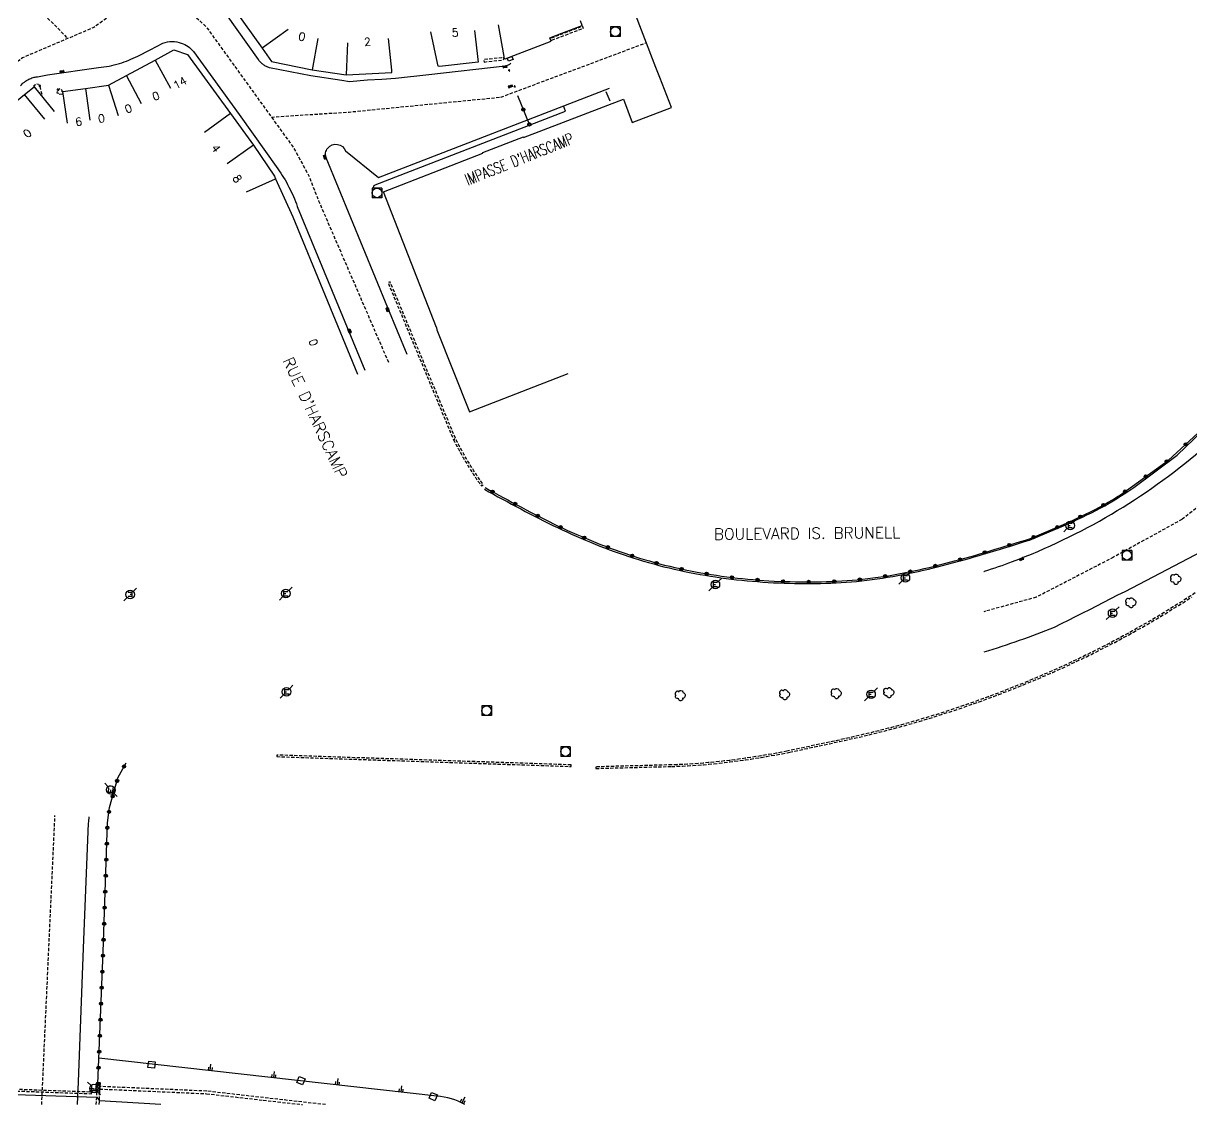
# Model space of a CAD drawing. Header units: millimetres. Extents: x 185000 to 186001, y 128000 to 129000.
# Drawn here: x 185558.1 to 185740.5, y 128000 to 128168.9 of the extents above; entities that cross this region are included whole.
import ezdxf
from ezdxf.enums import TextEntityAlignment as Align

# ---------------------------------------------------------------- set-up
doc = ezdxf.new("R2010")
doc.units = ezdxf.units.MM
doc.linetypes.add('DASHED', pattern=[0.75, 0.5, -0.25])
doc.layers.get('0').update_dxf_attribs({"linetype": 'CONTINUOUS'})
for name, color, linetype in [('W0001', 6, 'DASHED'), ('W0008', 7, 'CONTINUOUS'), ('W0017', 7, 'CONTINUOUS'), ('W0100', 7, 'CONTINUOUS'), ('W0112', 1, 'DASHED'), ('W0211', 2, 'CONTINUOUS'), ('W0300', 7, 'CONTINUOUS'), ('W0322', 7, 'CONTINUOUS'), ('W0334', 7, 'CONTINUOUS'), ('W0400', 7, 'CONTINUOUS'), ('W0420', 7, 'CONTINUOUS'), ('W0471', 7, 'CONTINUOUS'), ('W0700', 7, 'CONTINUOUS'), ('W0989', 7, 'CONTINUOUS'), ('W0991', 7, 'CONTINUOUS'), ('W1102', 7, 'CONTINUOUS')]:
    doc.layers.add(name, color=color, linetype=linetype)
doc.styles.get("Standard").update_dxf_attribs({"font": 'romans.shx', "width": 0.85})

# ---------------------------------------------------------------- blocks, each defined once
blk = doc.blocks.new('t322o')
at = {"color": 0, "linetype": 'Continuous'}
for radius in [0.25, 0.15]:
    blk.add_circle((0, 0), radius, dxfattribs=at)
blk = doc.blocks.new('T471')
for p, q in [((-0.333334, 0.333334), (-0.333334, -0.333334)), ((-0.333334, 0.333334), (0.333334, 0.333334)), ((-0.333334, 0), (0, 0)), ((0.500001, 0.500001), (1.000002, 1.000002)), ((-0.500001, -0.500001), (-1.000002, -1.000002)), ((-0.333334, -0.333334), (0.333334, -0.333334))]:
    blk.add_line(p, q)
blk.add_ellipse((0, 0), major_axis=(0.471405, 0.471405), ratio=1, start_param=5.4977871438, end_param=11.780972451)
blk = doc.blocks.new('T420')
for p, q in [((0.75, 0.75), (-0.75, 0.75)), ((-0.75, 0.75), (-0.75, -0.75)), ((0.75, 0.75), (0.75, -0.75)), ((0.75, -0.75), (-0.75, -0.75))]:
    blk.add_line(p, q)
blk.add_ellipse((0, 0), major_axis=(-0.53, 0.53), ratio=1, start_param=3.926991, end_param=10.210176)
blk = doc.blocks.new('T300')
for p, q in [((-0.8, 0.51), (-0.86, 0.34)), ((-0.86, 0.34), (-0.86, 0.17)), ((-0.86, 0.17), (-0.74, 0.06)), ((-0.69, 0.63), (-0.8, 0.51)), ((-0.8, -0.06), (-0.74, 0.06)), ((-0.74, 0.06), (-0.69, 0.11)), ((-0.57, 0.69), (-0.69, 0.63)), ((-0.46, 0.69), (-0.57, 0.69)), ((-0.29, 0.63), (-0.46, 0.69)), ((-0.29, 0.63), (-0.17, 0.74)), ((-0.23, 0.57), (-0.29, 0.63)), ((-0.17, 0.74), (-0.06, 0.8)), ((-0.06, 0.8), (0.06, 0.8)), ((0.06, 0.8), (0.23, 0.74)), ((0.23, 0.74), (0.34, 0.63)), ((0.34, 0.63), (0.4, 0.51)), ((0.46, 0.46), (0.34, 0.46)), ((0.4, 0.51), (0.4, 0.46)), ((0.57, 0.4), (0.46, 0.46)), ((0.57, 0.4), (0.69, 0.29)), ((0.69, 0.29), (0.74, 0.17)), ((0.74, 0.06), (0.69, -0.17)), ((0.74, 0.17), (0.74, 0.06)), ((-0.8, -0.17), (-0.8, -0.06)), ((-0.8, -0.23), (-0.8, -0.17)), ((-0.74, -0.34), (-0.8, -0.23)), ((-0.69, -0.4), (-0.74, -0.34)), ((-0.51, -0.46), (-0.69, -0.4)), ((-0.4, -0.46), (-0.51, -0.46)), ((-0.4, -0.46), (-0.34, -0.46)), ((-0.34, -0.46), (-0.34, -0.4)), ((-0.34, -0.51), (-0.34, -0.46)), ((-0.29, -0.63), (-0.34, -0.51)), ((-0.17, -0.74), (-0.29, -0.63)), ((-0.06, -0.8), (-0.17, -0.74)), ((0.06, -0.8), (-0.06, -0.8)), ((0.17, -0.74), (0.06, -0.8)), ((0.23, -0.69), (0.17, -0.74)), ((0.29, -0.46), (0.23, -0.46)), ((0.29, -0.63), (0.23, -0.69)), ((0.46, -0.4), (0.29, -0.46)), ((0.34, -0.51), (0.29, -0.63)), ((0.34, -0.51), (0.34, -0.46)), ((0.57, -0.34), (0.46, -0.4)), ((0.63, -0.29), (0.57, -0.34)), ((0.69, -0.17), (0.63, -0.29))]:
    blk.add_line(p, q)
blk = doc.blocks.new('T400')
for p, q in [((-0.15, 0.3), (0.15, 0.3)), ((-0.15, -0.25), (-0.15, 0.3)), ((-0.15, 0.15), (0.15, 0.15)), ((-0.15, 0), (0.15, 0)), ((0.15, 0.3), (0.15, -0.25)), ((-0.15, -0.15), (0.15, -0.15)), ((-0.15, -0.25), (-0.15, -0.3)), ((-0.15, -0.3), (0.15, -0.3)), ((0.15, -0.3), (0.15, -0.25))]:
    blk.add_line(p, q)
blk = doc.blocks.new('t211o')
at = {"color": 0, "linetype": 'Continuous'}
for p, q in [((-0.29, 0.5), (-0.29, 0)), ((0, 1), (0, 0)), ((0.29, 0.5), (0.29, 0))]:
    blk.add_line(p, q, dxfattribs=at)
blk = doc.blocks.new('t112o')
at = {"color": 0, "linetype": 'Continuous'}
for p, q in [((-0.5, 0.5), (0.5, 0.5)), ((-0.5, -0.5), (-0.5, 0.5)), ((0.5, 0.5), (0.5, -0.5)), ((0.5, -0.5), (-0.5, -0.5))]:
    blk.add_line(p, q, dxfattribs=at)

msp = doc.modelspace()

# ---------------------------------------------------------------- linework, layer by layer
at = {"layer": 'W0001', "flags": 128}
for points in [[(185814.71, 128326.84), (185801.76, 128318.34), (185779.19, 128302.97), (185752.4, 128283.34), (185744.33, 128276.19), (185730.64, 128261.43), (185714.42, 128242.59), (185703.92, 128230.57), (185700.88, 128226.92), (185695.55, 128223.11), (185689.77, 128219.76), (185680.18, 128214.74), (185671.35, 128210.48), (185666.02, 128208.35), (185659.63, 128207.28), (185653.84, 128208.65), (185651.86, 128210.93), (185650.04, 128212.6), (185646.59, 128214.86), (185643.85, 128215.32), (185639.28, 128215.16), (185614.17, 128209.68), (185607.32, 128206.03), (185604.88, 128203.29), (185600.32, 128198.72), (185595.3, 128190.81), (185588.75, 128184.27), (185582.02, 128177.49), (185569.08, 128168.21), (185565.13, 128166.53), (185557.97, 128163.49), (185544.58, 128153.14), (185541.23, 128149.79), (185538.03, 128147.21), (185532.71, 128145.68), (185526.7, 128144.86), (185506.87, 128141.99)], [(185466.32, 128221.14), (185505.96, 128209.98), (185512.04, 128208.28), (185516.17, 128206.7), (185527.48, 128201.12), (185542.07, 128192.5), (185551.4, 128182.36), (185556.38, 128175.56), (185560.27, 128171.19), (185563.07, 128168.52), (185564.99, 128166.47)], [(185579.16, 128175.44), (185586.66, 128168.28), (185600.31, 128149.38), (185602.62, 128145.13), (185604.2, 128141.12), (185615.08, 128115.95)], [(185596.81, 128154.23), (185608.95, 128155.01), (185632.66, 128157.33), (185655.37, 128165.83)]]:
    msp.add_lwpolyline(points, dxfattribs=at)
at = {"layer": 'W0001'}
msp.add_lwpolyline([(185808.8, 128160.1), (185783.79, 128133.65), (185763.89, 128113.65), (185749.45, 128099.57), (185739, 128091.39), (185728.31, 128085.48), (185716.26, 128079.24), (185708.09, 128076.98)], dxfattribs=at)
msp.add_lwpolyline([(185560.95, 128000), (185563.02, 128045.17, -0.427351), (185563.02, 128045.17)], format="xyb", dxfattribs=at)
at = {"layer": 'W0008', "flags": 128}
for points in [[(185634.2, 128162.62, -0.046987), (185634, 128162.44, -0.046987), (185633.77, 128162.31, -0.04131), (185633.55, 128162.23, -0.04131), (185633.32, 128162.18), (185621.39, 128160.84), (185616.22, 128160.24), (185614.05, 128160.1), (185611.82, 128159.97), (185608.99, 128159.73), (185607.81, 128159.92), (185602.98, 128160.68), (185596.54, 128161.9, -0.039003), (185596.04, 128162.1, -0.039003), (185595.58, 128162.38, -0.041406), (185595.15, 128162.75, -0.041406), (185594.78, 128163.19), (185589.8, 128170.24, -0.043159)], [(185557.64, 128159.12, -0.049076), (185558.24, 128159.69, -0.049076), (185558.95, 128160.13, -0.041144), (185559.6, 128160.38, -0.041144), (185560.28, 128160.53), (185561.86, 128160.82), (185569.84, 128161.95, 0.024133), (185571.48, 128162.19, 0.024133), (185573.09, 128162.59, 0.022302), (185574.54, 128163.1, 0.022302), (185575.94, 128163.73), (185577.91, 128164.7), (185579.89, 128165.76, -0.084832), (185581.32, 128166.02, -0.084832), (185582.75, 128165.78, -0.068347), (185583.8, 128165.26, -0.068347), (185584.66, 128164.46), (185591.77, 128154.6), (185597.81, 128146.15, -0.017258), (185598.73, 128144.76, -0.017258), (185599.55, 128143.3, -0.017118), (185600.26, 128141.81, -0.017118), (185600.86, 128140.27), (185608.89, 128120.75), (185611.41, 128114.68)], [(185708.17, 128083.29, 0.008259), (185712.54, 128084.8, 0.08645), (185741.92, 128102.16, 0.0268), (185748.56, 128107.85), (185778.24, 128136.28), (185778.32, 128141.91), (185803.25, 128165.88)], [(185618.04, 128117.12), (185615.02, 128124.43), (185605.35, 128147.83, -0.125928), (185605.29, 128148.63, -0.125928), (185605.61, 128149.36, -0.270826), (185607.13, 128149.96, -0.270826), (185608.4, 128148.93), (185613.54, 128144.8), (185649.63, 128158.74)], [(185837.51, 128143.5), (185817.62, 128134.85, 0.025), (185809.42, 128130.74, 0.0217), (185790.63, 128118.75), (185772.7, 128105.42, -0.007), (185761.08, 128097.08, -0.004), (185754.33, 128092.53), (185754.11, 128092.82, -0.0091), (185719.03, 128074.52, -0.02154), (185708.09, 128070.65)], [(185708.07, 128083.26, 0.000193), (185708.17, 128083.29)]]:
    msp.add_lwpolyline(points, format="xyb", dxfattribs=at)
at = {"layer": 'W0008'}
msp.add_lwpolyline([(185566.56, 128000), (185566.69, 128003.55), (185567.5, 128024.46), (185568.28, 128043.93, -0.010251), (185568.37, 128044.94)], format="xyb", dxfattribs=at)
at = {"layer": 'W0008', "flags": 128}
msp.add_lwpolyline([(185551.96, 128001.73), (185569.55, 128001.18), (185569.96, 128000.59)], dxfattribs=at)
at = {"layer": 'W0008'}
msp.add_lwpolyline([(185579.55, 128000), (185569.96, 128000.59)], dxfattribs=at)
at = {"layer": 'W0017'}
msp.add_line((185649.05, 128158.21), (185649.67, 128156.75), dxfattribs=at)
at = {"layer": 'W0017', "flags": 128}
msp.add_lwpolyline([(185612.92, 128142.95, -0.129753), (185612.8, 128143.15, -0.129753), (185612.8, 128143.37, -0.110479), (185612.88, 128143.54, -0.110479), (185613.03, 128143.66), (185642.72, 128155.12), (185642.43, 128156)], format="xyb", dxfattribs=at)
at = {"layer": 'W0100', "flags": 128}
msp.add_lwpolyline([(185659.3, 128155.72), (185657.49, 128160.38), (185656.87, 128161.98), (185653.13, 128171.58), (185651.61, 128175.92), (185666.67, 128180.62), (185666.7, 128180.52), (185667.38, 128180.73), (185668.34, 128181.01), (185666.88, 128185.99), (185666.37, 128185.68), (185663.17, 128197.47), (185663.67, 128197.6), (185662.37, 128202.54), (185662.81, 128202.65), (185662.51, 128203.68), (185691.08, 128211.24, -0.06127), (185691.03, 128212.25, -0.06127), (185691.23, 128213.25, -0.059234), (185691.65, 128214.13, -0.059234), (185692.26, 128214.9), (185692, 128215.8), (185699.84, 128218.06)], format="xyb", dxfattribs=at)
for points in [[(185591.03, 128171.06), (185595.37, 128164.99), (185596.82, 128162.92), (185603.21, 128161.58), (185608.47, 128160.8), (185615.65, 128161.17), (185615.61, 128161.53), (185615.13, 128166.51)], [(185632.22, 128168.62), (185633.09, 128163.69), (185633.14, 128163.4), (185633.32, 128163.32), (185640.5, 128166.06), (185640.31, 128166.58), (185642.18, 128167.3), (185645.33, 128168.5), (185645.08, 128169.27)], [(185628.54, 128167.76), (185629.11, 128162.8), (185623.05, 128162.1), (185622.84, 128162.18), (185622.74, 128162.65), (185621.72, 128167.55)], [(185564.96, 128153.25), (185564.25, 128158.2), (185567.78, 128158.7), (185571.36, 128159.22), (185574.18, 128160.72), (185578.68, 128163.12), (185581.57, 128164.72), (185583.73, 128164), (185590.41, 128154.76), (185594.01, 128149.81), (185597.28, 128144.98), (185597.46, 128144.6), (185600.19, 128138.62), (185610.26, 128114.05)], [(185545.55, 128140.11), (185543.22, 128145.58), (185543.4, 128145.88), (185552.84, 128153.36), (185558.29, 128157.77), (185559.76, 128158.96), (185562.9, 128155.08)], [(185614.32, 128142.54), (185629.85, 128148.56), (185629.83, 128148.68), (185636.18, 128151.14), (185636.21, 128151.04), (185651.78, 128157), (185653.17, 128153.36), (185659.3, 128155.74)], [(185622.59, 128121.36), (185622.64, 128120.97), (185627.73, 128108.21), (185643.18, 128114.2)]]:
    msp.add_lwpolyline(points, dxfattribs=at)
msp.add_lwpolyline([(185634.39, 128163.7), (185634.58, 128163.23), (185633.83, 128162.94), (185633.64, 128163.4)], close=True, dxfattribs=at)
at = {"layer": 'W0112', "flags": 128}
for points in [[(185645, 128168.38), (185645.04, 128168.26), (185641.27, 128166.83), (185640.35, 128166.48)], [(185645.33, 128168.5), (185645.5, 128168.05), (185641.4, 128166.5), (185640.47, 128166.15)], [(185559.76, 128158.96), (185559.78, 128159.2), (185559.92, 128159.21), (185559.94, 128159.29), (185560.16, 128159.42), (185560.43, 128159.36), (185560.57, 128159.16), (185560.51, 128159.02), (185560.65, 128158.97), (185561.06, 128157.35)], [(185564.25, 128158.2), (185564.12, 128158.19), (185564.15, 128158.33), (185564.01, 128158.54), (185563.76, 128158.61), (185563.55, 128158.46), (185563.54, 128158.33), (185563.38, 128158.37), (185563.31, 128158.02), (185563.71, 128157.93), (185563.68, 128157.78), (185564.3, 128157.85)]]:
    msp.add_lwpolyline(points, dxfattribs=at)
msp.add_lwpolyline([(185630.04, 128162.82), (185632.84, 128163.14), (185633.16, 128163.24), (185633.06, 128163.58), (185632.77, 128163.49), (185630, 128163.18)], close=True, dxfattribs=at)
for points in [[(185633.96, 128161.39, 1.023033), (185633.89, 128161.58, 0.977486)], [(185560.7, 128158.98, 1.023033), (185560.63, 128159.16, 0.977486)], [(185563.49, 128158.38, 1.023033), (185563.41, 128158.57, 0.977486)], [(185634.84, 128158.89, 1.023033), (185634.77, 128159.07, 0.977486)], [(185625.26, 128103.83, 0.003258), (185625.58, 128103.2, 0.003258), (185625.91, 128102.58, 0.016228), (185627.67, 128099.53, 0.016228), (185629.62, 128096.61), (185629.91, 128096.82, -0.016228), (185627.97, 128099.72, -0.016228), (185626.22, 128102.74, -0.003258), (185625.9, 128103.37, -0.003258), (185625.58, 128103.99), (185625.26, 128103.83), (185625.59, 128103.97), (185615.35, 128128.51), (185615.03, 128128.37)]]:
    msp.add_lwpolyline(points, format="xyb", close=True, dxfattribs=at)
at = {"layer": 'W0112'}
for points in [[(185741.09, 128079.9), (185740.4, 128079.46), (185739.71, 128079.02), (185739.02, 128078.59), (185738.33, 128078.16), (185737.63, 128077.73), (185736.94, 128077.3), (185736.24, 128076.87), (185735.54, 128076.45), (185734.84, 128076.03), (185734.14, 128075.62), (185733.43, 128075.21), (185732.72, 128074.8), (185732.01, 128074.4), (185731.29, 128073.99), (185730.57, 128073.59), (185729.85, 128073.2), (185729.12, 128072.8), (185728.39, 128072.42), (185727.66, 128072.03), (185726.92, 128071.65), (185726.19, 128071.28), (185725.45, 128070.9), (185724.71, 128070.54), (185723.97, 128070.17), (185723.22, 128069.81), (185722.48, 128069.45), (185721.73, 128069.1), (185720.98, 128068.75), (185720.23, 128068.41), (185719.47, 128068.07), (185718.72, 128067.73), (185717.96, 128067.4), (185717.2, 128067.07), (185716.44, 128066.74), (185715.68, 128066.42), (185714.91, 128066.1), (185714.15, 128065.79), (185713.38, 128065.48), (185712.61, 128065.17), (185711.84, 128064.87), (185711.07, 128064.57), (185710.3, 128064.27), (185709.53, 128063.98), (185708.77, 128063.7), (185708, 128063.42), (185707.23, 128063.14), (185706.46, 128062.86), (185705.69, 128062.59), (185704.92, 128062.33), (185704.15, 128062.06), (185703.37, 128061.8), (185702.6, 128061.55), (185701.82, 128061.3), (185701.04, 128061.05), (185700.26, 128060.8), (185699.48, 128060.56), (185698.7, 128060.33), (185697.92, 128060.09), (185697.13, 128059.87), (185696.35, 128059.64), (185695.56, 128059.42), (185694.78, 128059.2), (185693.99, 128058.99), (185693.2, 128058.78), (185692.43, 128058.59), (185691.66, 128058.39), (185690.89, 128058.2), (185690.12, 128058.01), (185689.34, 128057.83), (185688.57, 128057.65), (185687.8, 128057.47), (185687.02, 128057.29), (185686.25, 128057.12), (185685.47, 128056.94), (185684.69, 128056.77), (185683.92, 128056.6), (185683.14, 128056.44), (185682.36, 128056.27), (185681.59, 128056.11), (185680.81, 128055.95), (185680.03, 128055.78), (185679.25, 128055.62), (185678.48, 128055.44), (185677.72, 128055.28), (185677.32, 128055.2), (185676.51, 128055.04), (185675.7, 128054.89), (185674.89, 128054.75), (185674.07, 128054.61), (185673.26, 128054.47), (185672.45, 128054.34), (185671.63, 128054.21), (185670.81, 128054.09), (185670, 128053.98), (185669.18, 128053.87), (185668.36, 128053.76), (185667.54, 128053.67), (185666.72, 128053.57), (185665.9, 128053.49), (185665.08, 128053.41), (185664.26, 128053.34), (185663.44, 128053.27), (185662.62, 128053.22), (185661.8, 128053.17), (185660.98, 128053.12), (185660.15, 128053.09), (185659.33, 128053.06), (185647.48, 128052.75), (185647.49, 128052.5), (185659.34, 128052.81), (185660.16, 128052.84), (185660.99, 128052.87), (185661.81, 128052.92), (185662.64, 128052.97), (185663.46, 128053.02), (185664.28, 128053.09), (185665.11, 128053.16), (185665.93, 128053.24), (185666.75, 128053.33), (185667.57, 128053.42), (185668.39, 128053.52), (185669.21, 128053.62), (185670.03, 128053.73), (185670.85, 128053.85), (185671.67, 128053.97), (185672.48, 128054.09), (185673.3, 128054.23), (185674.12, 128054.36), (185674.93, 128054.5), (185675.74, 128054.65), (185676.56, 128054.8), (185677.37, 128054.95), (185677.77, 128055.03), (185678.54, 128055.19), (185679.31, 128055.38), (185680.08, 128055.54), (185680.86, 128055.7), (185681.64, 128055.86), (185682.41, 128056.03), (185683.19, 128056.19), (185683.97, 128056.36), (185684.75, 128056.53), (185685.52, 128056.7), (185686.3, 128056.87), (185687.08, 128057.05), (185687.85, 128057.22), (185688.63, 128057.4), (185689.4, 128057.58), (185690.17, 128057.77), (185690.95, 128057.96), (185691.72, 128058.15), (185692.49, 128058.34), (185693.26, 128058.54), (185694.05, 128058.75), (185694.84, 128058.96), (185695.63, 128059.18), (185696.42, 128059.4), (185697.2, 128059.63), (185697.99, 128059.85), (185698.77, 128060.09), (185699.55, 128060.32), (185700.33, 128060.56), (185701.12, 128060.81), (185701.89, 128061.06), (185702.67, 128061.31), (185703.45, 128061.57), (185704.22, 128061.83), (185705, 128062.09), (185705.77, 128062.36), (185706.54, 128062.63), (185707.32, 128062.9), (185708.08, 128063.18), (185708.85, 128063.46), (185709.62, 128063.75), (185710.39, 128064.04), (185711.16, 128064.34), (185711.93, 128064.64), (185712.7, 128064.94), (185713.47, 128065.25), (185714.24, 128065.56), (185715.01, 128065.87), (185715.77, 128066.19), (185716.54, 128066.51), (185717.3, 128066.84), (185718.06, 128067.17), (185718.82, 128067.5), (185719.57, 128067.84), (185720.33, 128068.18), (185721.08, 128068.53), (185721.83, 128068.88), (185722.58, 128069.23), (185723.33, 128069.59), (185724.08, 128069.95), (185724.82, 128070.31), (185725.56, 128070.68), (185726.3, 128071.05), (185727.04, 128071.43), (185727.77, 128071.81), (185728.51, 128072.19), (185729.24, 128072.58), (185729.97, 128072.98), (185730.69, 128073.37), (185731.42, 128073.77), (185732.14, 128074.18), (185732.85, 128074.58), (185733.56, 128074.99), (185734.26, 128075.4), (185734.97, 128075.82), (185735.67, 128076.24), (185736.37, 128076.66), (185737.07, 128077.09), (185737.76, 128077.51), (185738.46, 128077.94), (185739.15, 128078.38), (185739.84, 128078.81), (185740.53, 128079.25)], [(185570.08, 128002.84), (185570.12, 128003.4), (185569.87, 128003.41), (185569.81, 128002.42), (185568.49, 128002.47), (185568.47, 128001.96), (185553.57, 128002.5), (185553.59, 128003), (185552.28, 128003.04), (185552.29, 128004.04), (185552.04, 128004.04), (185552.03, 128003.63), (185541.99, 128003.88), (185541.98, 128003.63), (185552.03, 128003.38), (185552.02, 128002.8), (185553.33, 128002.76), (185553.31, 128002.26), (185568.71, 128001.71), (185568.73, 128002.21), (185570.04, 128002.16), (185570.08, 128002.84)], [(185569.5, 128003.12), (185569.52, 128001.97), (185569.43, 128000)], [(185569.93, 128000), (185570.02, 128001.96), (185570, 128003.12), (185569.5, 128003.12)], [(185605.29, 128000), (185595.59, 128001.09), (185586.72, 128002.11), (185570.01, 128002.84)]]:
    msp.add_lwpolyline(points, dxfattribs=at)
msp.add_lwpolyline([(185597.67, 128054.34), (185643.62, 128052.81), (185643.62, 128053.06), (185597.68, 128054.59)], close=True, dxfattribs=at)
msp.add_lwpolyline([(185570.01, 128002.44), (185586.69, 128001.71), (185595.55, 128000.69), (185601.69, 128000, -0.135374)], format="xyb", dxfattribs=at)
at = {"layer": 'W0211'}
msp.add_lwpolyline([(185627.01, 128000, 0.119905), (185622.67, 128001.32), (185569.89, 128007.26)], format="xyb", dxfattribs=at)
at = {"layer": 'W0322', "flags": 128}
for points in [[(185637.11, 128153.07), (185635.31, 128157.54)], [(185630.2, 128096.36), (185630.9, 128095.97), (185631.61, 128095.59), (185632.32, 128095.2), (185633.03, 128094.81), (185633.73, 128094.43), (185634.44, 128094.04), (185635.15, 128093.66), (185635.87, 128093.28), (185636.58, 128092.9), (185637.29, 128092.53), (185638.01, 128092.16), (185638.73, 128091.79), (185639.45, 128091.43), (185640.17, 128091.07), (185640.89, 128090.71), (185641.62, 128090.36), (185642.34, 128090.02), (185643.07, 128089.68), (185643.8, 128089.35), (185644.53, 128089.03), (185645.27, 128088.7), (185646, 128088.39), (185646.74, 128088.08), (185647.49, 128087.78), (185648.23, 128087.48), (185648.98, 128087.19), (185649.73, 128086.91), (185650.48, 128086.63), (185651.24, 128086.36), (185652, 128086.1), (185652.76, 128085.85), (185653.52, 128085.6), (185654.28, 128085.36), (185655.05, 128085.13), (185655.84, 128084.9), (185656.64, 128084.68), (185657.43, 128084.47), (185658.23, 128084.26), (185659.03, 128084.07), (185659.83, 128083.88), (185660.63, 128083.7), (185661.44, 128083.53), (185662.25, 128083.36), (185663.06, 128083.21), (185663.87, 128083.06), (185664.68, 128082.92), (185665.5, 128082.79), (185666.31, 128082.66), (185667.13, 128082.54), (185667.95, 128082.43), (185668.77, 128082.33), (185669.59, 128082.23), (185670.41, 128082.15), (185671.23, 128082.07), (185672.05, 128081.99), (185672.87, 128081.92), (185673.7, 128081.86), (185674.52, 128081.81), (185675.35, 128081.76), (185676.17, 128081.72), (185677, 128081.69), (185677.82, 128081.67), (185678.65, 128081.65), (185679.47, 128081.63), (185680.28, 128081.63), (185681.09, 128081.63), (185681.89, 128081.63), (185682.7, 128081.65), (185683.5, 128081.67), (185684.31, 128081.7), (185685.11, 128081.74), (185685.91, 128081.78), (185686.71, 128081.83), (185687.51, 128081.9), (185688.31, 128081.97), (185689.12, 128082.05), (185689.93, 128082.15), (185690.74, 128082.25), (185691.55, 128082.36), (185692.35, 128082.48), (185693.16, 128082.6), (185693.96, 128082.74), (185694.76, 128082.88), (185695.56, 128083.04), (185696.36, 128083.19), (185697.16, 128083.36), (185697.96, 128083.53), (185698.75, 128083.71), (185699.55, 128083.9), (185700.34, 128084.09), (185701.14, 128084.28), (185701.93, 128084.48), (185702.72, 128084.69), (185703.51, 128084.9), (185704.31, 128085.11), (185705.1, 128085.33), (185705.89, 128085.56), (185706.68, 128085.78), (185707.46, 128086.01), (185708.25, 128086.24), (185709.04, 128086.48), (185709.83, 128086.72), (185710.62, 128086.96), (185711.4, 128087.2), (185712.19, 128087.44), (185712.98, 128087.68), (185713.77, 128087.93), (185714.55, 128088.17), (185715.34, 128088.42), (185720.49, 128090.58), (185721.21, 128090.91), (185721.92, 128091.23), (185722.63, 128091.56), (185723.34, 128091.9), (185724.05, 128092.24), (185724.75, 128092.59), (185725.45, 128092.94), (185726.14, 128093.3), (185726.83, 128093.68), (185727.51, 128094.07), (185728.16, 128094.46), (185728.81, 128094.86), (185729.41, 128095.24), (185736.89, 128100.63), (185743.49, 128106.69)]]:
    msp.add_lwpolyline(points, dxfattribs=at)
at = {"layer": 'W0322'}
msp.add_lwpolyline([(185569.73, 128003.27), (185570.55, 128023.87), (185571.24, 128044.01), (185571.53, 128046.39), (185572.85, 128051.03), (185574.12, 128053.39)], dxfattribs=at)
at = {"layer": 'W0334', "flags": 128}
msp.add_lwpolyline([(185630.08, 128096.11), (185630.79, 128095.72), (185631.49, 128095.33), (185632.2, 128094.94), (185632.91, 128094.56), (185633.62, 128094.17), (185634.32, 128093.79), (185635.03, 128093.41), (185635.75, 128093.03), (185636.46, 128092.65), (185637.17, 128092.27), (185637.89, 128091.9), (185638.61, 128091.54), (185639.33, 128091.17), (185640.05, 128090.81), (185640.77, 128090.46), (185641.5, 128090.11), (185642.22, 128089.77), (185642.95, 128089.43), (185643.68, 128089.1), (185644.41, 128088.77), (185645.15, 128088.45), (185645.89, 128088.13), (185646.63, 128087.83), (185647.37, 128087.52), (185648.11, 128087.23), (185648.86, 128086.94), (185649.61, 128086.65), (185650.36, 128086.38), (185651.12, 128086.11), (185651.88, 128085.85), (185652.64, 128085.59), (185653.4, 128085.35), (185654.16, 128085.11), (185654.93, 128084.88), (185655.72, 128084.65), (185656.52, 128084.43), (185657.31, 128084.21), (185658.11, 128084.01), (185658.91, 128083.81), (185659.71, 128083.63), (185660.52, 128083.45), (185661.32, 128083.27), (185662.13, 128083.11), (185662.94, 128082.95), (185663.75, 128082.81), (185664.56, 128082.66), (185665.38, 128082.53), (185666.19, 128082.41), (185667.01, 128082.29), (185667.83, 128082.18), (185668.65, 128082.08), (185669.47, 128081.98), (185670.29, 128081.89), (185671.11, 128081.81), (185671.93, 128081.74), (185672.75, 128081.67), (185673.58, 128081.61), (185674.4, 128081.56), (185675.23, 128081.51), (185676.05, 128081.47), (185676.88, 128081.44), (185677.7, 128081.41), (185678.53, 128081.39), (185679.35, 128081.38), (185680.16, 128081.37), (185680.97, 128081.37), (185681.77, 128081.38), (185682.58, 128081.39), (185683.38, 128081.41), (185684.19, 128081.44), (185684.99, 128081.48), (185685.79, 128081.53), (185686.59, 128081.58), (185687.39, 128081.64), (185688.19, 128081.71), (185689, 128081.8), (185689.81, 128081.89), (185690.62, 128081.99), (185691.43, 128082.1), (185692.23, 128082.22), (185693.04, 128082.35), (185693.84, 128082.49), (185694.64, 128082.63), (185695.44, 128082.78), (185696.24, 128082.94), (185697.04, 128083.1), (185697.84, 128083.28), (185698.63, 128083.46), (185699.43, 128083.64), (185700.22, 128083.83), (185701.02, 128084.03), (185701.81, 128084.23), (185702.6, 128084.43), (185703.39, 128084.64), (185704.19, 128084.86), (185704.98, 128085.08), (185705.77, 128085.3), (185706.56, 128085.53), (185707.35, 128085.76), (185708.13, 128085.99), (185708.92, 128086.22), (185709.71, 128086.46), (185710.5, 128086.7), (185711.29, 128086.94), (185712.07, 128087.18), (185712.86, 128087.43), (185713.65, 128087.67), (185714.43, 128087.92), (185715.22, 128088.16), (185720.61, 128090.43), (185721.33, 128090.75), (185722.04, 128091.08), (185722.75, 128091.41), (185723.46, 128091.74), (185724.17, 128092.08), (185724.87, 128092.43), (185725.57, 128092.78), (185726.26, 128093.15), (185726.94, 128093.52), (185727.62, 128093.91), (185728.28, 128094.3), (185728.93, 128094.7), (185729.58, 128095.11), (185730.22, 128095.53), (185730.86, 128095.95), (185731.5, 128096.37), (185738.26, 128101.4), (185747.51, 128110.32)], dxfattribs=at)
at = {"layer": 'W0700', "flags": 128}
msp.add_lwpolyline([(185622.59, 128121.36), (185614.32, 128142.54)], dxfattribs=at)
at = {"layer": 'W1102'}
for p, q in [((185599.44, 128167.88), (185595.37, 128164.99)), ((185604.09, 128166.5), (185603.21, 128161.58)), ((185608.71, 128165.8), (185608.47, 128160.8)), ((185578.68, 128163.12), (185581.07, 128158.73)), ((185576.53, 128156.3), (185574.18, 128160.72)), ((185561.44, 128153.89), (185558.29, 128157.77)), ((185567.78, 128158.7), (185568.49, 128153.75)), ((185571.36, 128159.22), (185572.91, 128154.46)), ((185590.41, 128154.76), (185586.36, 128151.82)), ((185594.01, 128149.81), (185589.92, 128146.94)), ((185592.91, 128142.52), (185597.46, 128144.6))]:
    msp.add_line(p, q, dxfattribs=at)

# ---------------------------------------------------------------- block references
at = {"layer": 'W0112'}
for p, rotation in [((185578.1, 128006.24), 173.5778744545091), ((185601.43, 128003.74), 156.9450244513591), ((185622.1, 128001.26), 156.9450244513591)]:
    msp.add_blockref('t112o', p, dxfattribs=dict(at, rotation=rotation))
at = {"layer": 'W0211'}
for p, rotation in [((185587.21, 128005.31), 353.5778744545091), ((185597.14, 128004.19), 353.5778744545091), ((185607.08, 128003.07), 353.5778744545091), ((185617.02, 128001.95), 353.5778744545091), ((185626.54, 128000.26), 332.3710112172398)]:
    msp.add_blockref('t211o', p, dxfattribs=dict(at, rotation=rotation))
at = {"layer": 'W0300'}
for p in [(185738.08, 128082.04), (185731.07, 128078.36), (185677, 128064.01), (185685.07, 128064.19), (185693.28, 128064.32), (185660.71, 128063.86)]:
    msp.add_blockref('T300', p, dxfattribs=at)
at = {"layer": 'W0322'}
for p, rotation in [((185636.17, 128155.39), 111.88143191875), ((185637.11, 128153.07), 111.88143191875), ((185739.59, 128103.11), 42.5572373137305), ((185736.62, 128100.44), 35.80117905069874), ((185733.38, 128098.1), 35.80117905069874), ((185631.36, 128095.73), 331.2228250568763), ((185730.14, 128095.76), 35.80117905069874), ((185634.87, 128093.81), 331.7377455750494), ((185726.75, 128093.64), 28.63326686454372), ((185638.41, 128091.95), 332.8945885606158), ((185723.18, 128091.82), 25.24468392461215), ((185642, 128090.18), 334.6915703241305), ((185719.54, 128090.18), 22.76074146788603), ((185645.65, 128088.54), 336.8849104577974), ((185715.85, 128088.63), 22.76074146788603), ((185649.36, 128087.05), 339.3385687376643), ((185712.05, 128087.39), 17.1216509560229), ((185653.13, 128085.73), 342.0622801737576), ((185656.97, 128084.59), 345.0421337905274), ((185704.37, 128085.13), 15.48298730578746), ((185708.22, 128086.23), 16.41156295402726), ((185660.85, 128083.65), 347.9591475503613), ((185664.78, 128082.9), 350.7294965086055), ((185696.6, 128083.24), 11.7109619286069), ((185700.5, 128084.13), 13.85952582632544), ((185668.74, 128082.33), 352.8328025054989), ((185672.72, 128081.94), 355.3406192665529), ((185676.71, 128081.7), 357.7235334338659), ((185680.71, 128081.63), 0.007104249672022976), ((185684.71, 128081.72), 2.63652435830811), ((185688.7, 128082.01), 5.847761224869163), ((185692.67, 128082.53), 9.041062831958245), ((185573.8, 128052.8), 61.7805055752771), ((185572.72, 128050.56), 74.0789743638484), ((185572.03, 128048.16), 74.0789743638484), ((185571.45, 128045.73), 83.14683938440889), ((185571.21, 128043.24), 88.02748156866441), ((185571.13, 128040.75), 88.02748156866441), ((185571.04, 128038.25), 88.02748156866441), ((185570.95, 128035.75), 88.02748156866441), ((185570.87, 128033.25), 88.02748156866441), ((185570.78, 128030.75), 88.02748156866441), ((185570.7, 128028.25), 88.02748156866441), ((185570.61, 128025.75), 88.02748156866441), ((185570.52, 128023.26), 87.7318155435628), ((185570.42, 128020.76), 87.7318155435628), ((185570.32, 128018.26), 87.7318155435628), ((185570.22, 128015.76), 87.7318155435628), ((185570.13, 128013.26), 87.7318155435628), ((185570.03, 128010.77), 87.7318155435628), ((185569.93, 128008.27), 87.7318155435628), ((185569.83, 128005.77), 87.7318155435628), ((185569.73, 128003.27), 87.7318155435628)]:
    msp.add_blockref('t322o', p, dxfattribs=dict(at, rotation=rotation))
at = {"layer": 'W0400'}
for p, rotation in [((185564.15, 128161.33), 97.42620145855297), ((185633.28, 128162.07), 277.7208918573044), ((185634.11, 128159.02), 291.4893572093862), ((185605.17, 128147.99), 17.81200298919767), ((185614.97, 128124.13), 197.9778385586685), ((185609.02, 128120.82), 22.57010931228864), ((185713.96, 128085.19), 114.3453974484051)]:
    msp.add_blockref('T400', p, dxfattribs=dict(at, rotation=rotation))
at = {"layer": 'W0420'}
for p in [(185650.53, 128167.55), (185613.31, 128142.38), (185730.41, 128085.8), (185630.42, 128061.52), (185642.74, 128055.14)]:
    msp.add_blockref('T420', p, dxfattribs=at)
at = {"layer": 'W0471'}
for p in [(185721.55, 128090.45), (185695.82, 128082.28), (185666.15, 128081.24), (185728.18, 128076.75), (185690.46, 128064.08)]:
    msp.add_blockref('T471', p, dxfattribs=at)
for p, rotation in [((185574.77, 128079.66), 179.9792765830571), ((185599.06, 128079.81), 0.4690038130431242), ((185599.19, 128064.48), 0.4690038130431242), ((185571.75, 128049.14), 87.80095939357), ((185569.12, 128002.53), 90.72613327044972)]:
    msp.add_blockref('T471', p, dxfattribs=dict(at, rotation=rotation))

# ---------------------------------------------------------------- texts
at = {"layer": 'W0989', "width": 0.7}
msp.add_text("IMPASSE D'HARSCAMP", height=1.75, rotation=21.7145, dxfattribs=at).set_placement((185635.52, 128147.66), align=Align.MIDDLE)
at = {"layer": 'W0989'}
for s, rotation, p in [("RUE D'HARSCAMP", 294.9409, (185603.67, 128107.28)), ('BOULEVARD IS. BRUNELL', 0.5222, (185680.47, 128089.22))]:
    msp.add_text(s, height=1.75, rotation=rotation, dxfattribs=at).set_placement(p, align=Align.MIDDLE)
at = {"layer": 'W0991'}
for s, rotation, p in [('0', 347.5086, (185601.58, 128166.77)), ('5', 3.4063, (185625.51, 128167.42)), ('2', 5.2985, (185611.81, 128165.98)), ('14', 29.056, (185582.55, 128159.55)), ('0', 20.9638, (185578.78, 128157.51)), ('0', 20.9638, (185574.49, 128155.54)), ('6', 8.0961, (185566.72, 128153.5)), ('0', 8.1906, (185570.28, 128154.01)), ('0', 42.9385, (185558.71, 128151.68)), ('4', 306.0879, (185588.17, 128149.34)), ('8', 304.0566, (185591.5, 128144.59)), ('0', 289.705, (185603.37, 128119.02))]:
    msp.add_text(s, height=1.25, rotation=rotation, dxfattribs=at).set_placement(p, align=Align.MIDDLE)

doc.saveas('drawing.dxf')
